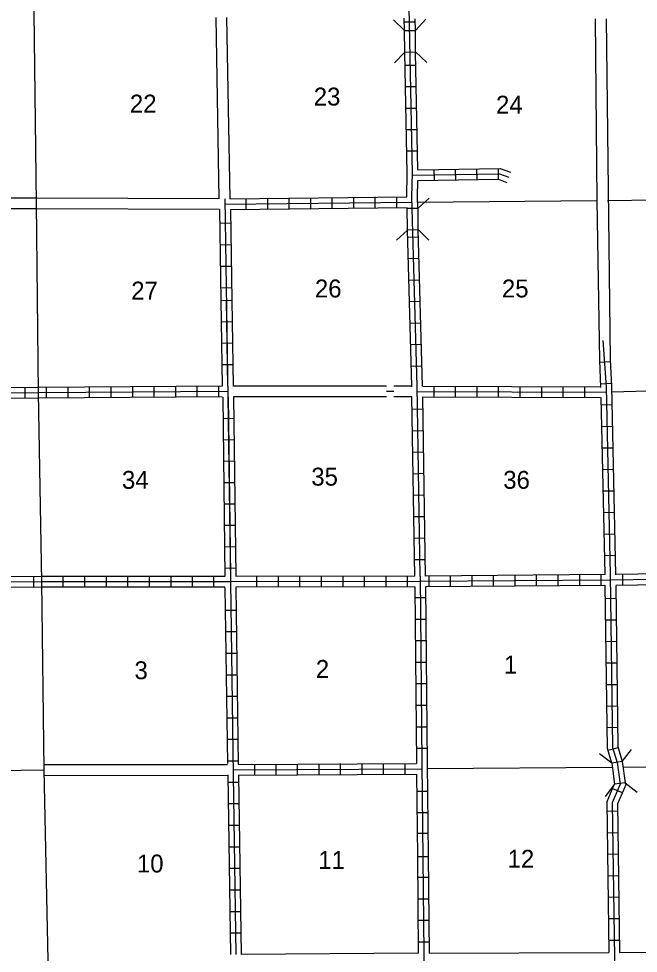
# Model space of a CAD drawing. Extents: x 1684235 to 2162087, y 16058941 to 16536903.
# Drawn here: x 1920779 to 1938060, y 16268856 to 16294928 of the extents above; entities that cross this region are included whole.
import ezdxf

# ---------------------------------------------------------------- set-up
doc = ezdxf.new("R2010")
doc.units = 0
for name, color, linetype in [('L10', 7, 'Continuous'), ('L11', 7, 'Continuous'), ('L13', 7, 'Continuous'), ('L14', 7, 'Continuous'), ('L18', 7, 'Continuous'), ('L4', 7, 'Continuous'), ('L8', 7, 'Continuous')]:
    doc.layers.add(name, color=color, linetype=linetype)

msp = doc.modelspace()

# ---------------------------------------------------------------- linework, layer by layer
at = {"layer": 'L10'}
for points in [[(1931036, 16284681), (1926774, 16284681)], [(1931037, 16284380), (1926769, 16284380)]]:
    msp.add_lwpolyline(points, dxfattribs=at)
at = {"layer": 'L11'}
for points in [[(1926373, 16289905), (1926283, 16294961)], [(1926674, 16289903), (1926584, 16294961)], [(1936859, 16294929), (1936906, 16289860)], [(1937160, 16294929), (1937276, 16285417)], [(1926373, 16289905), (1921273, 16289921), (1919168, 16289925)], [(1936906, 16289855), (1936977, 16285407)], [(1926378, 16289605), (1921272, 16289621), (1919168, 16289625)], [(1931727, 16284681), (1931243, 16284681)], [(1931748, 16284380), (1931242, 16284380)], [(1921488, 16274121), (1926600, 16274126)], [(1921493, 16273820), (1926600, 16273830)], [(1932223, 16268862), (1937239, 16268878), (1937239, 16268878)], [(1937540, 16268878), (1942355, 16268936)]]:
    msp.add_lwpolyline(points, dxfattribs=at)
at = {"layer": 'L13'}
for p, q in [((1931242, 16284531), (1931036, 16284531)), ((1916339, 16273912), (1921491, 16273970))]:
    msp.add_line(p, q, dxfattribs=at)
for points in [[(1931904, 16289813), (1936891, 16289860)], [(1937202, 16289860), (1939901, 16289890)], [(1937324, 16284522), (1940330, 16284604)], [(1942308, 16274068), (1937656, 16274036)], [(1937318, 16274036), (1932177, 16274005)]]:
    msp.add_lwpolyline(points, dxfattribs=at)
at = {"layer": 'L18'}
for p, q in [((1931843, 16294602), (1932134, 16294914)), ((1931542, 16294597), (1931231, 16294898)), ((1931542, 16294597), (1931843, 16294602)), ((1931547, 16293995), (1931542, 16294597)), ((1931848, 16294005), (1931843, 16294602)), ((1931547, 16293995), (1931257, 16293694)), ((1931547, 16293995), (1931848, 16294005)), ((1931848, 16294005), (1932160, 16293710)), ((1932229, 16289924), (1931917, 16289644)), ((1931616, 16289644), (1931917, 16289644)), ((1931627, 16289037), (1931616, 16289644)), ((1931922, 16289047), (1931917, 16289644)), ((1931627, 16289026), (1931315, 16288746)), ((1931627, 16289037), (1931922, 16289047)), ((1931917, 16289047), (1932218, 16288746)), ((1937318, 16274163), (1936975, 16274422)), ((1937614, 16274205), (1937867, 16274543)), ((1937614, 16274205), (1937318, 16274163)), ((1937318, 16274163), (1937398, 16273572)), ((1937614, 16274205), (1937698, 16273614)), ((1937398, 16273572), (1937139, 16273228)), ((1937698, 16273614), (1937398, 16273572)), ((1937698, 16273614), (1938031, 16273355))]:
    msp.add_line(p, q, dxfattribs=at)
at = {"layer": 'L4'}
for points in [[(1921426, 16279221), (1921331, 16284496), (1921273, 16289771), (1921215, 16295104), (1921125, 16300389), (1921078, 16306028), (1920994, 16310266)], [(1921648, 16264210), (1921632, 16265879), (1921600, 16268661), (1921489, 16273973), (1921426, 16279221)]]:
    msp.add_lwpolyline(points, dxfattribs=at)
at = {"layer": 'L8'}
for p, q in [((1931532, 16294840), (1931833, 16294840)), ((1931558, 16293636), (1931859, 16293636)), ((1931569, 16293039), (1931864, 16293039)), ((1931584, 16292437), (1931885, 16292437)), ((1931590, 16291835), (1931891, 16291835)), ((1931606, 16291239), (1931906, 16291244)), ((1932969, 16290431), (1932964, 16290729)), ((1933566, 16290440), (1933561, 16290738)), ((1934162, 16290449), (1934158, 16290748)), ((1932373, 16290422), (1932368, 16290720)), ((1930724, 16289655), (1930724, 16289956)), ((1931326, 16289655), (1931326, 16289956)), ((1927123, 16289612), (1927123, 16289913)), ((1927725, 16289623), (1927725, 16289919)), ((1928327, 16289623), (1928327, 16289919)), ((1928923, 16289628), (1928923, 16289929)), ((1929525, 16289639), (1929525, 16289934)), ((1930127, 16289644), (1930127, 16289945)), ((1926685, 16289222), (1926384, 16289211)), ((1931632, 16288836), (1931933, 16288847)), ((1926701, 16288620), (1926400, 16288614)), ((1931648, 16288240), (1931949, 16288245)), ((1926706, 16288018), (1926410, 16288012)), ((1931658, 16287638), (1931959, 16287643)), ((1926716, 16287421), (1926415, 16287411)), ((1926722, 16287067), (1926424, 16287062)), ((1931674, 16287036), (1931975, 16287046)), ((1926731, 16286470), (1926433, 16286466)), ((1931690, 16286439), (1931991, 16286444)), ((1926740, 16285874), (1926442, 16285869)), ((1931706, 16285837), (1932007, 16285848)), ((1926749, 16285277), (1926451, 16285273)), ((1936979, 16285347), (1937278, 16285363)), ((1931727, 16285235), (1932023, 16285246)), ((1937002, 16284744), (1937297, 16284760)), ((1920956, 16284343), (1920956, 16284644)), ((1921558, 16284343), (1921558, 16284644)), ((1922160, 16284353), (1922160, 16284654)), ((1922756, 16284353), (1922756, 16284654)), ((1923358, 16284364), (1923358, 16284660)), ((1923960, 16284364), (1923960, 16284660)), ((1924557, 16284364), (1924557, 16284660)), ((1925159, 16284369), (1925159, 16284670)), ((1925761, 16284369), (1925761, 16284670)), ((1926357, 16284380), (1926357, 16284681)), ((1932361, 16284681), (1932361, 16284380)), ((1932957, 16284681), (1932957, 16284380)), ((1933559, 16284670), (1933559, 16284369)), ((1934156, 16284670), (1934156, 16284369)), ((1934758, 16284670), (1934758, 16284369)), ((1935359, 16284670), (1935359, 16284369)), ((1935956, 16284660), (1935956, 16284364)), ((1936558, 16284660), (1936558, 16284364)), ((1931748, 16284037), (1932049, 16284047)), ((1937017, 16284153), (1937318, 16284163)), ((1926478, 16283779), (1926776, 16283783)), ((1931759, 16283435), (1932060, 16283445)), ((1937033, 16283556), (1937334, 16283561)), ((1926485, 16283183), (1926783, 16283187)), ((1937049, 16282954), (1937350, 16282959)), ((1931764, 16282838), (1932065, 16282843)), ((1926493, 16282586), (1926791, 16282590)), ((1931785, 16282236), (1932081, 16282247)), ((1937060, 16282352), (1937361, 16282363)), ((1926500, 16281990), (1926799, 16281994)), ((1931790, 16281639), (1932091, 16281645)), ((1937075, 16281756), (1937376, 16281761)), ((1926508, 16281393), (1926806, 16281397)), ((1937081, 16281154), (1937382, 16281164)), ((1931801, 16281038), (1932102, 16281043)), ((1926515, 16280797), (1926814, 16280800)), ((1937102, 16280552), (1937398, 16280562)), ((1931806, 16280436), (1932107, 16280446)), ((1926523, 16280200), (1926821, 16280204)), ((1931817, 16279839), (1932118, 16279844)), ((1937118, 16279955), (1937419, 16279960)), ((1926531, 16279604), (1926829, 16279607)), ((1921199, 16279068), (1921199, 16279369)), ((1922023, 16279068), (1922023, 16279369)), ((1922625, 16279068), (1922625, 16279369)), ((1923226, 16279068), (1923226, 16279369)), ((1923823, 16279068), (1923823, 16279369)), ((1924425, 16279068), (1924425, 16279369)), ((1925027, 16279068), (1925027, 16279369)), ((1925623, 16279068), (1925623, 16279369)), ((1926225, 16279068), (1926225, 16279369)), ((1927424, 16279068), (1927424, 16279369)), ((1928026, 16279068), (1928026, 16279369)), ((1928622, 16279068), (1928622, 16279369)), ((1929224, 16279068), (1929224, 16279369)), ((1929826, 16279079), (1929826, 16279380)), ((1930423, 16279079), (1930423, 16279380)), ((1931025, 16279079), (1931025, 16279380)), ((1931627, 16279079), (1931627, 16279380)), ((1932223, 16279079), (1932223, 16279380)), ((1932825, 16279089), (1932825, 16279385)), ((1933427, 16279089), (1933427, 16279385)), ((1934024, 16279094), (1934024, 16279395)), ((1934626, 16279105), (1934626, 16279395)), ((1935222, 16279105), (1935222, 16279406)), ((1935824, 16279110), (1935824, 16279411)), ((1936426, 16279110), (1936426, 16279411)), ((1937023, 16279121), (1937023, 16279422)), ((1937625, 16279126), (1937625, 16279427)), ((1931833, 16278778), (1932134, 16278778)), ((1937134, 16278751), (1937434, 16278762)), ((1926843, 16278419), (1926542, 16278419)), ((1931833, 16278181), (1932134, 16278181)), ((1937139, 16278155), (1937440, 16278160)), ((1926848, 16277822), (1926547, 16277822)), ((1931843, 16277579), (1932144, 16277579)), ((1937149, 16277553), (1937450, 16277563)), ((1926859, 16277220), (1926558, 16277220)), ((1931848, 16276977), (1932149, 16276977)), ((1937160, 16276956), (1937456, 16276961)), ((1926864, 16276618), (1926569, 16276618)), ((1931848, 16276381), (1932149, 16276381)), ((1937165, 16276354), (1937466, 16276359)), ((1926875, 16276022), (1926574, 16276022)), ((1931859, 16275779), (1932160, 16275779)), ((1937176, 16275752), (1937477, 16275763)), ((1926885, 16275420), (1926584, 16275420)), ((1931864, 16275177), (1932165, 16275177)), ((1937181, 16275156), (1937482, 16275161)), ((1926891, 16274818), (1926590, 16274818)), ((1931875, 16274580), (1932176, 16274580)), ((1937207, 16274522), (1937498, 16274601)), ((1926901, 16274221), (1926600, 16274221)), ((1927361, 16273830), (1927361, 16274126)), ((1927957, 16273836), (1927957, 16274137)), ((1928559, 16273836), (1928559, 16274137)), ((1929156, 16273836), (1929156, 16274137)), ((1929758, 16273846), (1929758, 16274147)), ((1930359, 16273846), (1930359, 16274147)), ((1930956, 16273846), (1930956, 16274147)), ((1931558, 16273851), (1931558, 16274152)), ((1926906, 16273619), (1926611, 16273619)), ((1931885, 16273376), (1932181, 16273376)), ((1937339, 16273455), (1937614, 16273339)), ((1926917, 16273022), (1926616, 16273022)), ((1931891, 16272780), (1932192, 16272780)), ((1937181, 16272822), (1937482, 16272827)), ((1926933, 16272421), (1926632, 16272421)), ((1937192, 16272220), (1937493, 16272230)), ((1931891, 16272204), (1932192, 16272204)), ((1926943, 16271819), (1926642, 16271819)), ((1931917, 16271560), (1932218, 16271560)), ((1937202, 16271618), (1937498, 16271628)), ((1926949, 16271222), (1926648, 16271222)), ((1931906, 16270979), (1932207, 16270979)), ((1937207, 16271021), (1937508, 16271027)), ((1926959, 16270620), (1926658, 16270620)), ((1937218, 16270419), (1937514, 16270430)), ((1931906, 16270377), (1932207, 16270377)), ((1926965, 16270018), (1926669, 16270018)), ((1931917, 16269780), (1932218, 16269780)), ((1937223, 16269823), (1937524, 16269828)), ((1926975, 16269421), (1926674, 16269421)), ((1931922, 16269179), (1932223, 16269179)), ((1937234, 16269221), (1937535, 16269226))]:
    msp.add_line(p, q, dxfattribs=at)
for points in [[(1931975, 16279380), (1931891, 16284681), (1931748, 16289961), (1931764, 16290621), (1931674, 16295236), (1931632, 16300352), (1931584, 16305637)], [(1931542, 16294602), (1931532, 16294945)], [(1931843, 16294602), (1931833, 16294929)], [(1931600, 16289961), (1931616, 16290621), (1931547, 16293989)], [(1931915, 16290714), (1931848, 16293995)], [(1931915, 16290714), (1934212, 16290749), (1934497, 16290645)], [(1931774, 16290562), (1934186, 16290599), (1934445, 16290504)], [(1931907, 16289644), (1931901, 16289961), (1931912, 16290414)], [(1931912, 16290414), (1934161, 16290448), (1934394, 16290363)], [(1926669, 16289903), (1931600, 16289961)], [(1926526, 16289903), (1926616, 16284380), (1926685, 16279221), (1926759, 16273830), (1926833, 16268820)], [(1926526, 16289755), (1931748, 16289813)], [(1926378, 16289605), (1926419, 16287077)], [(1926685, 16289602), (1931616, 16289660)], [(1926685, 16289602), (1926723, 16287077)], [(1931743, 16284660), (1931743, 16284681), (1931627, 16289037)], [(1932044, 16284681), (1931922, 16289047)], [(1926419, 16287077), (1926458, 16284681)], [(1926609, 16284679), (1926573, 16287075)], [(1926723, 16287077), (1926759, 16284681)], [(1937075, 16285953), (1937160, 16284660), (1937276, 16279422), (1937339, 16274601), (1937466, 16274179), (1937551, 16273572), (1937334, 16273054), (1937392, 16268730), (1937408, 16266079), (1937450, 16263587), (1937551, 16258286), (1937593, 16254838)], [(1936977, 16285407), (1937007, 16284654), (1937007, 16284644)], [(1937276, 16285417), (1937308, 16284670), (1937424, 16279422), (1937424, 16279411)], [(1926616, 16284528), (1921331, 16284496), (1916035, 16284464), (1910740, 16284443), (1909557, 16284369)], [(1926458, 16284681), (1921331, 16284644), (1918253, 16284628)], [(1931891, 16284528), (1937160, 16284512)], [(1932044, 16284681), (1937007, 16284660)], [(1926458, 16284380), (1921331, 16284343), (1918253, 16284327)], [(1926468, 16284369), (1926532, 16279369)], [(1926619, 16284378), (1926683, 16279383)], [(1926769, 16284380), (1926833, 16279385)], [(1931827, 16279380), (1931748, 16284380)], [(1932123, 16279380), (1932049, 16284380)], [(1932049, 16284380), (1937007, 16284364)], [(1937017, 16284364), (1937123, 16279422)], [(1968681, 16279739), (1963448, 16279659), (1958205, 16279596), (1952957, 16279538), (1947698, 16279469), (1942434, 16279343), (1937276, 16279269), (1931975, 16279226), (1926685, 16279221), (1921426, 16279221)], [(1921426, 16279369), (1916273, 16279353)], [(1926526, 16279369), (1921426, 16279369)], [(1931827, 16279380), (1926827, 16279369)], [(1931975, 16279380), (1932023, 16274152), (1932075, 16268862), (1932192, 16263555), (1932218, 16258344)], [(1937134, 16279422), (1932123, 16279380)], [(1942281, 16279496), (1937440, 16279422)], [(1921426, 16279221), (1916125, 16279205), (1910835, 16279126), (1907403, 16279147)], [(1921426, 16279068), (1916273, 16279052)], [(1926532, 16279068), (1921426, 16279068)], [(1926532, 16279063), (1926600, 16274147)], [(1931827, 16279079), (1926833, 16279068)], [(1926833, 16279068), (1926901, 16274126)], [(1931827, 16279079), (1931875, 16274152)], [(1937123, 16279121), (1932123, 16279079)], [(1932123, 16279079), (1932176, 16274152), (1932202, 16271581)], [(1937123, 16279126), (1937192, 16274580), (1937308, 16274168)], [(1942281, 16279195), (1937434, 16279121)], [(1937434, 16279110), (1937493, 16274628), (1937614, 16274210)], [(1926901, 16274126), (1931875, 16274152)], [(1926611, 16273836), (1926611, 16273830), (1926685, 16268820)], [(1926759, 16273978), (1932023, 16274005)], [(1926901, 16273830), (1931875, 16273851)], [(1926906, 16273820), (1926986, 16268820)], [(1931875, 16273851), (1931901, 16271570)], [(1937366, 16273529), (1937181, 16273086), (1937239, 16268878)], [(1937698, 16273603), (1937709, 16273556), (1937482, 16273022), (1937540, 16268878)], [(1931901, 16271570), (1931922, 16268862)], [(1932202, 16271581), (1932223, 16268862)], [(1931917, 16268862), (1926986, 16268820)]]:
    msp.add_lwpolyline(points, dxfattribs=at)

# ---------------------------------------------------------------- texts
at = {"layer": 'L14'}
for s, p in [('22', (1923881, 16292310)), ('23', (1929008, 16292506)), ('24', (1934092, 16292279)), ('27', (1923918, 16287094)), ('26', (1929040, 16287152)), ('25', (1934256, 16287152)), ('35', (1928939, 16281903)), ('34', (1923659, 16281814)), ('36', (1934293, 16281814)), ('3', (1924008, 16276502)), ('2', (1929066, 16276539)), ('1', (1934314, 16276660)), ('11', (1929135, 16271211)), ('12', (1934414, 16271243)), ('10', (1924076, 16271111))]:
    msp.add_text(s, height=500, rotation=360, dxfattribs=at).set_placement(p)

doc.saveas('drawing.dxf')
